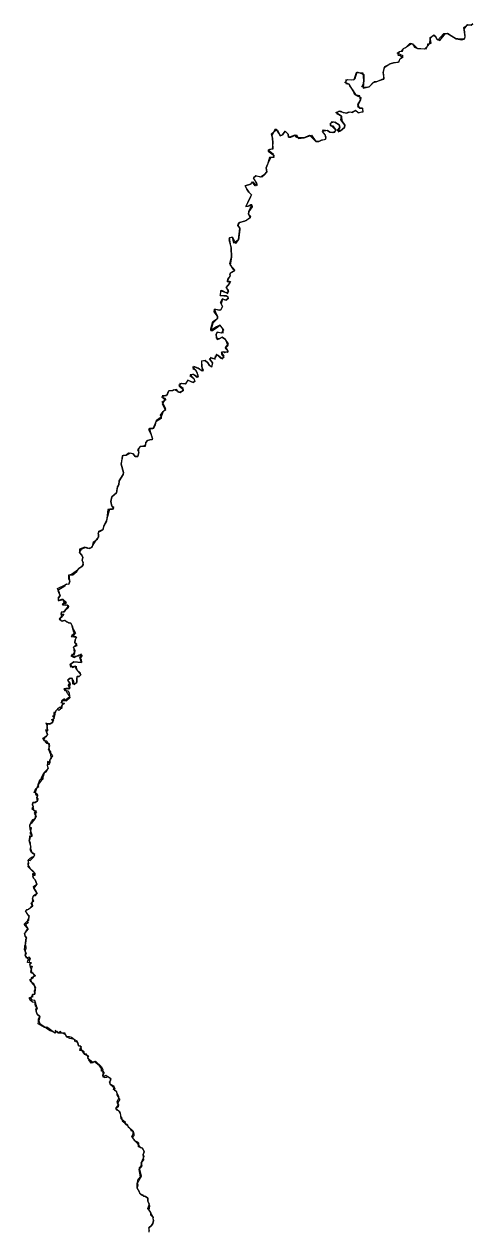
# Model space of a CAD drawing. Extents: x -74 to -34.8, y -33.8 to 5.3.
# Drawn here: x -53.251 to -52.822, y -17.912 to -16.757 of the extents above; entities that cross this region are included whole.
import ezdxf

# ---------------------------------------------------------------- set-up
doc = ezdxf.new("R2010")
doc.units = 0
doc.header["$LTSCALE"] = 2
doc.layers.add('UFEBRASIL', color=7, linetype='Continuous')

msp = doc.modelspace()

# ---------------------------------------------------------------- linework, layer by layer
at = {"layer": 'UFEBRASIL'}
for points in [[(-53.1311, -17.9124), (-53.1317, -17.9098), (-53.1292, -17.9076), (-53.128, -17.9059), (-53.1274, -17.9029), (-53.1276, -17.9), (-53.1298, -17.8978), (-53.13, -17.8958), (-53.1303, -17.8946), (-53.1327, -17.8913), (-53.1313, -17.8872), (-53.1327, -17.8844), (-53.1328, -17.8814), (-53.1349, -17.88), (-53.1388, -17.8787), (-53.1405, -17.8771), (-53.1407, -17.8754), (-53.143, -17.8717), (-53.1429, -17.8673), (-53.1423, -17.8668), (-53.1412, -17.8644), (-53.1389, -17.8604), (-53.1409, -17.8525), (-53.1384, -17.8499), (-53.1385, -17.847), (-53.1367, -17.8449), (-53.1373, -17.8397), (-53.1364, -17.8371), (-53.1369, -17.8353), (-53.138, -17.8335), (-53.1418, -17.8325), (-53.1413, -17.829), (-53.1435, -17.8276), (-53.1452, -17.8266), (-53.1463, -17.8251), (-53.148, -17.8226), (-53.1469, -17.8198), (-53.1467, -17.8173), (-53.1484, -17.8174), (-53.1495, -17.8156), (-53.152, -17.8127), (-53.1545, -17.8103), (-53.1542, -17.8092), (-53.1576, -17.8062), (-53.1573, -17.8048), (-53.1587, -17.8036), (-53.1588, -17.8017), (-53.1607, -17.7978), (-53.1623, -17.7973), (-53.1635, -17.7955), (-53.161, -17.7921), (-53.1617, -17.7906), (-53.1622, -17.7891), (-53.1607, -17.7857), (-53.1606, -17.7843), (-53.1617, -17.7818), (-53.1628, -17.7793), (-53.1656, -17.7773), (-53.1648, -17.7746), (-53.1689, -17.7724), (-53.169, -17.7695), (-53.1682, -17.7673), (-53.1695, -17.7662), (-53.1718, -17.7651), (-53.173, -17.7642), (-53.1756, -17.7658), (-53.1759, -17.7636), (-53.1749, -17.7601), (-53.1771, -17.7598), (-53.1772, -17.7572), (-53.179, -17.7548), (-53.1843, -17.7505), (-53.1855, -17.7519), (-53.1871, -17.7521), (-53.1893, -17.7491), (-53.1903, -17.7461), (-53.1893, -17.7456), (-53.1933, -17.7439), (-53.1939, -17.7414), (-53.1962, -17.7399), (-53.1978, -17.7385), (-53.1963, -17.7388), (-53.197, -17.7359), (-53.1992, -17.7356), (-53.1998, -17.7329), (-53.2016, -17.7316), (-53.2024, -17.7317), (-53.203, -17.7296), (-53.2074, -17.7285), (-53.21, -17.7272), (-53.2117, -17.7247), (-53.2119, -17.7235), (-53.2156, -17.7231), (-53.2165, -17.722), (-53.219, -17.7233), (-53.2214, -17.7208), (-53.2218, -17.7236), (-53.2233, -17.7221), (-53.2273, -17.7195), (-53.2295, -17.7179), (-53.2317, -17.7181), (-53.2378, -17.7145), (-53.2375, -17.7128), (-53.2375, -17.7098), (-53.2361, -17.7074), (-53.2386, -17.7053), (-53.2399, -17.7004), (-53.2391, -17.6985), (-53.2398, -17.6963), (-53.24, -17.695), (-53.2411, -17.6921), (-53.2431, -17.6919), (-53.2449, -17.6901), (-53.2446, -17.6889), (-53.2427, -17.6884), (-53.2432, -17.6864), (-53.241, -17.6863), (-53.2414, -17.6827), (-53.2401, -17.6803), (-53.2418, -17.6763), (-53.2446, -17.6748), (-53.2458, -17.6724), (-53.2427, -17.6702), (-53.2412, -17.6679), (-53.2425, -17.6663), (-53.2452, -17.6645), (-53.2438, -17.6634), (-53.2452, -17.6602), (-53.2458, -17.6576), (-53.2441, -17.6563), (-53.2479, -17.6557), (-53.2478, -17.6538), (-53.2455, -17.6518), (-53.2463, -17.6507), (-53.2489, -17.6516), (-53.2501, -17.649), (-53.2495, -17.6464), (-53.2507, -17.6434), (-53.2505, -17.6413), (-53.2506, -17.6397), (-53.2495, -17.6375), (-53.2488, -17.6323), (-53.2501, -17.6307), (-53.2508, -17.6281), (-53.2498, -17.6271), (-53.2475, -17.6239), (-53.2483, -17.6226), (-53.2512, -17.6191), (-53.2485, -17.6167), (-53.2467, -17.6153), (-53.2464, -17.6118), (-53.2477, -17.6098), (-53.2498, -17.6063), (-53.2487, -17.605), (-53.2467, -17.6047), (-53.2432, -17.6009), (-53.2434, -17.5979), (-53.242, -17.5967), (-53.2433, -17.5948), (-53.2422, -17.5919), (-53.2404, -17.5917), (-53.2387, -17.5899), (-53.2418, -17.5845), (-53.2422, -17.583), (-53.2392, -17.5809), (-53.2408, -17.5768), (-53.2421, -17.5752), (-53.2429, -17.5731), (-53.2422, -17.5721), (-53.2406, -17.5723), (-53.2406, -17.5706), (-53.2436, -17.5682), (-53.2472, -17.5643), (-53.2466, -17.5608), (-53.2473, -17.5578), (-53.2455, -17.558), (-53.2424, -17.5551), (-53.2411, -17.5528), (-53.2431, -17.5513), (-53.2441, -17.5489), (-53.245, -17.5461), (-53.2444, -17.5457), (-53.2464, -17.5391), (-53.2457, -17.5386), (-53.2451, -17.5354), (-53.2431, -17.5341), (-53.2451, -17.533), (-53.2452, -17.5318), (-53.2442, -17.5268), (-53.2459, -17.5261), (-53.2454, -17.5232), (-53.2442, -17.5209), (-53.2427, -17.519), (-53.2406, -17.5179), (-53.24, -17.5144), (-53.24, -17.513), (-53.2395, -17.511), (-53.2417, -17.5104), (-53.2427, -17.5065), (-53.2433, -17.5047), (-53.2429, -17.5026), (-53.2408, -17.5026), (-53.2385, -17.5011), (-53.2392, -17.4977), (-53.2383, -17.4961), (-53.2381, -17.4953), (-53.2408, -17.4932), (-53.2416, -17.4929), (-53.2399, -17.4891), (-53.2372, -17.4873), (-53.2379, -17.4854), (-53.2362, -17.481), (-53.2339, -17.4794), (-53.2348, -17.4793), (-53.2333, -17.4765), (-53.2325, -17.4743), (-53.2301, -17.4731), (-53.2283, -17.4699), (-53.2289, -17.4661), (-53.227, -17.4659), (-53.2273, -17.4643), (-53.2264, -17.4646), (-53.2263, -17.461), (-53.2249, -17.4604), (-53.2257, -17.4572), (-53.2256, -17.454), (-53.2279, -17.4521), (-53.2267, -17.4479), (-53.2282, -17.4459), (-53.2295, -17.444), (-53.2317, -17.4437), (-53.2334, -17.4409), (-53.2299, -17.4394), (-53.229, -17.4376), (-53.2295, -17.4359), (-53.2303, -17.433), (-53.2284, -17.4339), (-53.2293, -17.4317), (-53.2289, -17.4269), (-53.226, -17.427), (-53.2237, -17.425), (-53.2229, -17.4233), (-53.2249, -17.4233), (-53.2221, -17.422), (-53.2229, -17.4195), (-53.2219, -17.4198), (-53.2213, -17.4161), (-53.221, -17.4148), (-53.2193, -17.4131), (-53.218, -17.4143), (-53.2165, -17.413), (-53.2159, -17.4115), (-53.2148, -17.409), (-53.2126, -17.4077), (-53.2148, -17.4076), (-53.2162, -17.4072), (-53.214, -17.4048), (-53.2122, -17.405), (-53.2107, -17.4054), (-53.2075, -17.4024), (-53.2078, -17.4003), (-53.209, -17.3989), (-53.2097, -17.3982), (-53.2109, -17.395), (-53.2115, -17.3935), (-53.2106, -17.3931), (-53.2075, -17.3932), (-53.2088, -17.3909), (-53.2088, -17.3901), (-53.2072, -17.388), (-53.2096, -17.3856), (-53.2066, -17.3832), (-53.2042, -17.3853), (-53.2033, -17.39), (-53.2005, -17.3869), (-53.2005, -17.3821), (-53.1986, -17.3818), (-53.1969, -17.3805), (-53.1974, -17.3789), (-53.201, -17.3752), (-53.2025, -17.372), (-53.2065, -17.3729), (-53.207, -17.3703), (-53.2035, -17.3678), (-53.1964, -17.3685), (-53.1977, -17.3647), (-53.198, -17.3637), (-53.1963, -17.3605), (-53.1995, -17.3626), (-53.204, -17.3628), (-53.2055, -17.3606), (-53.2031, -17.3608), (-53.2025, -17.3574), (-53.2038, -17.3538), (-53.2007, -17.3509), (-53.2026, -17.3497), (-53.2024, -17.3468), (-53.2012, -17.3444), (-53.2055, -17.3424), (-53.2024, -17.3414), (-53.2037, -17.3395), (-53.2048, -17.335), (-53.2051, -17.3333), (-53.2066, -17.331), (-53.2085, -17.3308), (-53.2102, -17.3295), (-53.2128, -17.3282), (-53.2156, -17.329), (-53.2168, -17.3263), (-53.2152, -17.3243), (-53.2158, -17.3222), (-53.2155, -17.3202), (-53.2127, -17.3193), (-53.2088, -17.3146), (-53.2101, -17.3137), (-53.2114, -17.3141), (-53.2144, -17.3133), (-53.2129, -17.3112), (-53.2107, -17.311), (-53.214, -17.3081), (-53.2156, -17.3082), (-53.2184, -17.3093), (-53.2182, -17.3064), (-53.2166, -17.3044), (-53.2175, -17.3019), (-53.2193, -17.2977), (-53.212, -17.2941), (-53.2105, -17.2931), (-53.2084, -17.2934), (-53.2074, -17.2905), (-53.2077, -17.2869), (-53.208, -17.2845), (-53.2045, -17.2845), (-53.2007, -17.2814), (-53.1988, -17.2784), (-53.1959, -17.2766), (-53.1945, -17.2733), (-53.1958, -17.2706), (-53.1951, -17.2679), (-53.1959, -17.2658), (-53.1983, -17.2632), (-53.1964, -17.2599), (-53.192, -17.2582), (-53.1888, -17.2592), (-53.1859, -17.2577), (-53.1847, -17.253), (-53.1809, -17.2505), (-53.1801, -17.2482), (-53.18, -17.2461), (-53.1797, -17.2429), (-53.1753, -17.2409), (-53.1748, -17.2379), (-53.1721, -17.2319), (-53.1693, -17.2214), (-53.1658, -17.2215), (-53.1652, -17.2201), (-53.1674, -17.2189), (-53.1683, -17.2145), (-53.1673, -17.21), (-53.1629, -17.2062), (-53.1618, -17.2002), (-53.1607, -17.1984), (-53.1602, -17.1946), (-53.1563, -17.1886), (-53.1561, -17.1865), (-53.1583, -17.1786), (-53.1563, -17.17), (-53.1535, -17.17), (-53.1498, -17.1678), (-53.147, -17.1686), (-53.1448, -17.1714), (-53.1424, -17.1711), (-53.1414, -17.1674), (-53.1414, -17.1638), (-53.1402, -17.1617), (-53.1349, -17.1603), (-53.1348, -17.1577), (-53.1331, -17.156), (-53.1308, -17.1553), (-53.1281, -17.1546), (-53.1289, -17.1518), (-53.1313, -17.144), (-53.1271, -17.1442), (-53.1254, -17.1409), (-53.1244, -17.1363), (-53.1201, -17.1333), (-53.1208, -17.1317), (-53.1183, -17.1282), (-53.1155, -17.1257), (-53.1191, -17.119), (-53.1156, -17.1168), (-53.1161, -17.1157), (-53.1193, -17.1143), (-53.1173, -17.1132), (-53.1139, -17.1118), (-53.1126, -17.1085), (-53.1093, -17.1081), (-53.1076, -17.1072), (-53.1045, -17.1088), (-53.102, -17.11), (-53.0988, -17.1076), (-53.099, -17.106), (-53.1032, -17.1028), (-53.1007, -17.101), (-53.096, -17.1014), (-53.0945, -17.0981), (-53.0889, -17.1005), (-53.0877, -17.0986), (-53.0887, -17.0966), (-53.0923, -17.0926), (-53.0894, -17.0925), (-53.0848, -17.0951), (-53.0847, -17.0937), (-53.0858, -17.0906), (-53.0873, -17.0882), (-53.0901, -17.0854), (-53.0871, -17.0856), (-53.0836, -17.0873), (-53.0807, -17.0893), (-53.0796, -17.0889), (-53.081, -17.0852), (-53.0812, -17.0795), (-53.0778, -17.0794), (-53.0753, -17.0814), (-53.0737, -17.0841), (-53.0712, -17.0852), (-53.0708, -17.0815), (-53.0738, -17.0776), (-53.0715, -17.0767), (-53.0685, -17.0782), (-53.0682, -17.0748), (-53.0656, -17.0742), (-53.0614, -17.0776), (-53.0599, -17.0752), (-53.0622, -17.0714), (-53.0601, -17.0709), (-53.059, -17.0716), (-53.056, -17.0704), (-53.0565, -17.0692), (-53.0585, -17.0661), (-53.0557, -17.0634), (-53.0584, -17.0591), (-53.0618, -17.057), (-53.0645, -17.0586), (-53.0672, -17.0579), (-53.067, -17.0568), (-53.0675, -17.0545), (-53.0665, -17.0523), (-53.0608, -17.0529), (-53.0609, -17.0488), (-53.0638, -17.0456), (-53.0671, -17.047), (-53.0725, -17.0506), (-53.0725, -17.0491), (-53.0705, -17.0421), (-53.066, -17.039), (-53.066, -17.0368), (-53.0693, -17.0328), (-53.069, -17.03), (-53.063, -17.0308), (-53.0612, -17.0276), (-53.0627, -17.0252), (-53.0633, -17.0237), (-53.0615, -17.0203), (-53.0575, -17.0216), (-53.0556, -17.0194), (-53.0579, -17.0173), (-53.0637, -17.017), (-53.0624, -17.012), (-53.0561, -17.015), (-53.0557, -17.0119), (-53.058, -17.0094), (-53.0545, -17.0056), (-53.0549, -17.0034), (-53.0569, -17.0036), (-53.0549, -17.0003), (-53.054, -16.9982), (-53.0538, -16.9955), (-53.0499, -16.9928), (-53.0512, -16.9919), (-53.0542, -16.9865), (-53.0527, -16.9802), (-53.0532, -16.9714), (-53.0545, -16.9618), (-53.0517, -16.9613), (-53.051, -16.9628), (-53.0486, -16.9672), (-53.0462, -16.9637), (-53.0449, -16.9525), (-53.0467, -16.95), (-53.0465, -16.9487), (-53.045, -16.9473), (-53.0402, -16.9459), (-53.0382, -16.9449), (-53.0341, -16.9413), (-53.0365, -16.9392), (-53.036, -16.9365), (-53.0333, -16.9304), (-53.0344, -16.9302), (-53.0368, -16.9316), (-53.0391, -16.9317), (-53.0348, -16.924), (-53.0337, -16.9208), (-53.0362, -16.9182), (-53.0382, -16.9152), (-53.0396, -16.912), (-53.0344, -16.9105), (-53.0322, -16.9082), (-53.0292, -16.9122), (-53.0283, -16.9101), (-53.0318, -16.9045), (-53.0293, -16.9025), (-53.0236, -16.9033), (-53.021, -16.9012), (-53.0189, -16.8987), (-53.0197, -16.8948), (-53.0183, -16.8915), (-53.0148, -16.8845), (-53.0119, -16.8846), (-53.0127, -16.8819), (-53.0175, -16.8778), (-53.0161, -16.8769), (-53.0129, -16.8765), (-53.0131, -16.8709), (-53.0136, -16.8663), (-53.0144, -16.8624), (-53.0097, -16.8582), (-53.0086, -16.8588), (-53.0062, -16.8642), (-53.0038, -16.8631), (-53.0015, -16.8597), (-52.9985, -16.8626), (-52.9983, -16.8655), (-52.9961, -16.8654), (-52.991, -16.8633), (-52.9886, -16.8668), (-52.9833, -16.866), (-52.9763, -16.8635), (-52.9721, -16.8697), (-52.9692, -16.8697), (-52.9666, -16.8684), (-52.9629, -16.8672), (-52.9622, -16.8659), (-52.9631, -16.8631), (-52.9657, -16.8599), (-52.9647, -16.8585), (-52.961, -16.859), (-52.9585, -16.8605), (-52.9539, -16.8608), (-52.9528, -16.8587), (-52.9566, -16.8549), (-52.9583, -16.8531), (-52.9562, -16.8504), (-52.9538, -16.851), (-52.9497, -16.8536), (-52.9491, -16.8558), (-52.9506, -16.8604), (-52.9484, -16.8595), (-52.9446, -16.8563), (-52.9442, -16.8541), (-52.9481, -16.8488), (-52.9474, -16.8453), (-52.953, -16.8419), (-52.9488, -16.8402), (-52.946, -16.8418), (-52.9423, -16.8426), (-52.9395, -16.8411), (-52.9374, -16.8419), (-52.9339, -16.84), (-52.9315, -16.8421), (-52.9267, -16.841), (-52.9275, -16.8378), (-52.9298, -16.8376), (-52.9319, -16.8343), (-52.9293, -16.8299), (-52.93, -16.826), (-52.9346, -16.825), (-52.9364, -16.8212), (-52.9401, -16.8148), (-52.9444, -16.8132), (-52.9416, -16.8103), (-52.9357, -16.8105), (-52.9345, -16.8094), (-52.9326, -16.8029), (-52.9262, -16.8053), (-52.926, -16.8111), (-52.9264, -16.814), (-52.9266, -16.8184), (-52.921, -16.8172), (-52.916, -16.8121), (-52.9135, -16.8122), (-52.907, -16.8091), (-52.9068, -16.8071), (-52.9075, -16.8034), (-52.906, -16.7979), (-52.9009, -16.7951), (-52.8977, -16.7942), (-52.8924, -16.7934), (-52.8915, -16.7908), (-52.8885, -16.7875), (-52.8943, -16.7851), (-52.8919, -16.7835), (-52.889, -16.7831), (-52.8885, -16.7809), (-52.8861, -16.7797), (-52.8805, -16.7757), (-52.8795, -16.776), (-52.8775, -16.7793), (-52.8747, -16.7806), (-52.8663, -16.7808), (-52.8652, -16.7784), (-52.8631, -16.7762), (-52.8618, -16.7753), (-52.8625, -16.7699), (-52.859, -16.7679), (-52.8573, -16.7694), (-52.8563, -16.7717), (-52.8534, -16.7729), (-52.848, -16.7661), (-52.846, -16.7663), (-52.8376, -16.7712), (-52.8324, -16.7723), (-52.8302, -16.7715), (-52.8291, -16.7692), (-52.8303, -16.7604), (-52.827, -16.7579), (-52.8233, -16.7581), (-52.8217, -16.7568)], [(-52.8217, -16.7568), (-52.8233, -16.7581), (-52.827, -16.7579), (-52.8277, -16.7584), (-52.8303, -16.7621), (-52.8299, -16.7642), (-52.8293, -16.7696), (-52.8302, -16.7715), (-52.8337, -16.7717), (-52.8385, -16.7708), (-52.8425, -16.7684), (-52.846, -16.7663), (-52.8498, -16.7666), (-52.8552, -16.7725), (-52.8563, -16.7717), (-52.8573, -16.7694), (-52.859, -16.7679), (-52.8607, -16.7689), (-52.8629, -16.7713), (-52.8631, -16.7762), (-52.865, -16.7763), (-52.8652, -16.7784), (-52.8679, -16.7812), (-52.8747, -16.7806), (-52.878, -16.7774), (-52.8812, -16.7758), (-52.8823, -16.7761), (-52.8863, -16.7799), (-52.8885, -16.7809), (-52.8906, -16.7833), (-52.8924, -16.7838), (-52.8937, -16.7868), (-52.8912, -16.7871), (-52.8889, -16.789), (-52.8915, -16.7908), (-52.8933, -16.7939), (-52.8944, -16.794), (-52.8977, -16.7942), (-52.9009, -16.7951), (-52.9071, -16.7993), (-52.9075, -16.8034), (-52.907, -16.8091), (-52.9077, -16.8103), (-52.9113, -16.8115), (-52.9145, -16.8127), (-52.9172, -16.8133), (-52.9174, -16.8135), (-52.921, -16.8172), (-52.9238, -16.8178), (-52.9279, -16.8171), (-52.9264, -16.814), (-52.926, -16.8111), (-52.9268, -16.8042), (-52.9333, -16.8039), (-52.9357, -16.8105), (-52.9376, -16.8108), (-52.9432, -16.8106), (-52.9434, -16.8139), (-52.9401, -16.8148), (-52.9398, -16.8163), (-52.9364, -16.8212), (-52.9336, -16.8253), (-52.929, -16.8274), (-52.9293, -16.8299), (-52.9322, -16.8358), (-52.9298, -16.8376), (-52.9275, -16.8378), (-52.927, -16.8416), (-52.9315, -16.8421), (-52.934, -16.84), (-52.9379, -16.8417), (-52.9403, -16.8416), (-52.943, -16.8424), (-52.946, -16.8418), (-52.9504, -16.8409), (-52.9522, -16.8429), (-52.9491, -16.8445), (-52.9474, -16.8453), (-52.9473, -16.8499), (-52.9442, -16.8541), (-52.9446, -16.8563), (-52.9484, -16.8595), (-52.9518, -16.8592), (-52.9491, -16.8558), (-52.9497, -16.8536), (-52.9538, -16.851), (-52.9576, -16.8517), (-52.9583, -16.8543), (-52.9558, -16.8547), (-52.9528, -16.8587), (-52.9557, -16.8613), (-52.9585, -16.8605), (-52.961, -16.859), (-52.9657, -16.8599), (-52.965, -16.8612), (-52.9631, -16.8631), (-52.9629, -16.8672), (-52.9641, -16.868), (-52.9666, -16.8684), (-52.9692, -16.8697), (-52.9725, -16.8692), (-52.9781, -16.8636), (-52.9784, -16.8637), (-52.9833, -16.866), (-52.9903, -16.8659), (-52.9922, -16.8634), (-52.9973, -16.8655), (-52.9983, -16.8655), (-52.9985, -16.8626), (-53.0015, -16.8597), (-53.0026, -16.8613), (-53.0038, -16.8631), (-53.0062, -16.8642), (-53.0073, -16.8617), (-53.0097, -16.8582), (-53.0113, -16.858), (-53.014, -16.8643), (-53.0136, -16.8663), (-53.0131, -16.8709), (-53.0137, -16.8769), (-53.0175, -16.8778), (-53.0178, -16.8789), (-53.0119, -16.883), (-53.0136, -16.885), (-53.0163, -16.8849), (-53.0183, -16.8915), (-53.0197, -16.8948), (-53.0189, -16.8987), (-53.021, -16.9012), (-53.0251, -16.9038), (-53.0293, -16.9025), (-53.0318, -16.9045), (-53.0281, -16.9113), (-53.0302, -16.9119), (-53.0331, -16.9083), (-53.0344, -16.9105), (-53.0396, -16.912), (-53.0382, -16.9152), (-53.0362, -16.9182), (-53.0337, -16.9208), (-53.0362, -16.9254), (-53.0391, -16.9317), (-53.0368, -16.9316), (-53.0333, -16.9304), (-53.0329, -16.9322), (-53.036, -16.9365), (-53.0365, -16.9392), (-53.0348, -16.9427), (-53.0382, -16.9449), (-53.0402, -16.9459), (-53.045, -16.9473), (-53.0467, -16.95), (-53.0449, -16.9525), (-53.0447, -16.9539), (-53.0462, -16.9637), (-53.0505, -16.9669), (-53.0517, -16.9613), (-53.0545, -16.9618), (-53.0552, -16.9634), (-53.0532, -16.9714), (-53.0527, -16.9802), (-53.054, -16.988), (-53.0499, -16.9928), (-53.0503, -16.9939), (-53.0547, -16.9964), (-53.054, -16.9982), (-53.0566, -17.0014), (-53.0569, -17.0036), (-53.0536, -17.0038), (-53.0545, -17.0056), (-53.058, -17.0094), (-53.0555, -17.0137), (-53.058, -17.0145), (-53.0634, -17.0126), (-53.0637, -17.017), (-53.0566, -17.0178), (-53.0559, -17.0203), (-53.059, -17.0215), (-53.0615, -17.0203), (-53.0627, -17.0252), (-53.0612, -17.0276), (-53.063, -17.0308), (-53.0642, -17.0313), (-53.069, -17.03), (-53.0676, -17.0339), (-53.066, -17.0368), (-53.066, -17.039), (-53.0706, -17.0436), (-53.0725, -17.0506), (-53.071, -17.0505), (-53.0658, -17.047), (-53.0638, -17.0456), (-53.0604, -17.0502), (-53.0626, -17.053), (-53.0665, -17.0523), (-53.0675, -17.0545), (-53.0672, -17.0579), (-53.0666, -17.0592), (-53.0645, -17.0586), (-53.0618, -17.057), (-53.0584, -17.0591), (-53.0562, -17.0653), (-53.0587, -17.0676), (-53.056, -17.0704), (-53.0569, -17.0718), (-53.0601, -17.0709), (-53.0622, -17.0714), (-53.0623, -17.0732), (-53.06, -17.0765), (-53.0629, -17.0774), (-53.0672, -17.0734), (-53.068, -17.0766), (-53.0703, -17.0777), (-53.0728, -17.0766), (-53.0733, -17.0788), (-53.0708, -17.0815), (-53.072, -17.0857), (-53.0737, -17.0841), (-53.0753, -17.0814), (-53.0778, -17.0794), (-53.0816, -17.0799), (-53.081, -17.0852), (-53.0807, -17.0893), (-53.0818, -17.0888), (-53.0848, -17.0866), (-53.0889, -17.0851), (-53.0897, -17.0872), (-53.0873, -17.0882), (-53.0858, -17.0906), (-53.0848, -17.0951), (-53.0859, -17.0956), (-53.0894, -17.0925), (-53.0926, -17.0938), (-53.0887, -17.0966), (-53.0879, -17.0995), (-53.0902, -17.1003), (-53.0945, -17.0981), (-53.0971, -17.102), (-53.1022, -17.1014), (-53.1027, -17.1038), (-53.0988, -17.1076), (-53.0998, -17.1087), (-53.103, -17.11), (-53.1053, -17.1071), (-53.1093, -17.1081), (-53.1126, -17.1085), (-53.1136, -17.1097), (-53.115, -17.113), (-53.1191, -17.1132), (-53.1183, -17.1157), (-53.1156, -17.1168), (-53.1171, -17.1181), (-53.119, -17.1207), (-53.1159, -17.1269), (-53.1183, -17.1282), (-53.1201, -17.1333), (-53.1201, -17.135), (-53.1253, -17.138), (-53.1268, -17.1419), (-53.1279, -17.1446), (-53.1322, -17.1455), (-53.1289, -17.1518), (-53.1287, -17.1554), (-53.1308, -17.1553), (-53.1331, -17.156), (-53.1348, -17.1577), (-53.1355, -17.1616), (-53.1402, -17.1617), (-53.1427, -17.1648), (-53.1414, -17.1674), (-53.1424, -17.1711), (-53.1448, -17.1714), (-53.147, -17.1686), (-53.1514, -17.1682), (-53.1535, -17.17), (-53.1574, -17.1706), (-53.1583, -17.1786), (-53.1561, -17.1865), (-53.1563, -17.1886), (-53.1602, -17.1946), (-53.1607, -17.1984), (-53.1622, -17.2017), (-53.1629, -17.2062), (-53.1673, -17.21), (-53.1683, -17.2145), (-53.1674, -17.2189), (-53.1658, -17.2215), (-53.1671, -17.222), (-53.1712, -17.2221), (-53.1725, -17.2335), (-53.1748, -17.2379), (-53.1762, -17.2417), (-53.1808, -17.2443), (-53.18, -17.2461), (-53.1801, -17.2482), (-53.1827, -17.2513), (-53.1847, -17.2549), (-53.1872, -17.2587), (-53.1907, -17.2592), (-53.1932, -17.258), (-53.1981, -17.26), (-53.1983, -17.2632), (-53.1959, -17.2658), (-53.1951, -17.2679), (-53.1958, -17.2706), (-53.1948, -17.2749), (-53.1959, -17.2766), (-53.1988, -17.2784), (-53.2023, -17.2816), (-53.2058, -17.2842), (-53.2087, -17.285), (-53.2089, -17.2883), (-53.2074, -17.2905), (-53.2084, -17.2934), (-53.212, -17.2941), (-53.2123, -17.2955), (-53.2191, -17.2997), (-53.2178, -17.3027), (-53.2166, -17.3045), (-53.2187, -17.3072), (-53.2187, -17.309), (-53.2177, -17.3092), (-53.214, -17.3081), (-53.2137, -17.3094), (-53.211, -17.3126), (-53.2146, -17.3124), (-53.2144, -17.3133), (-53.2101, -17.3137), (-53.2088, -17.3146), (-53.2092, -17.3162), (-53.2119, -17.3186), (-53.2131, -17.3202), (-53.2158, -17.3202), (-53.2157, -17.3222), (-53.2133, -17.3224), (-53.2158, -17.3255), (-53.2176, -17.3269), (-53.2147, -17.3289), (-53.2122, -17.328), (-53.2102, -17.3295), (-53.2066, -17.331), (-53.2051, -17.3333), (-53.2046, -17.3356), (-53.204, -17.3369), (-53.2022, -17.3403), (-53.204, -17.3412), (-53.2061, -17.3435), (-53.2012, -17.3444), (-53.2024, -17.3468), (-53.2026, -17.3497), (-53.2007, -17.3527), (-53.2038, -17.3538), (-53.2032, -17.3585), (-53.2046, -17.3613), (-53.2064, -17.3622), (-53.2033, -17.3636), (-53.1985, -17.3611), (-53.1956, -17.3616), (-53.1977, -17.3647), (-53.1967, -17.3656), (-53.1964, -17.3685), (-53.2035, -17.3678), (-53.207, -17.3703), (-53.205, -17.3732), (-53.2015, -17.3719), (-53.201, -17.3752), (-53.1969, -17.3805), (-53.1986, -17.3818), (-53.2005, -17.3821), (-53.2011, -17.3839), (-53.2012, -17.3883), (-53.2046, -17.3892), (-53.2048, -17.3838), (-53.2081, -17.3838), (-53.2096, -17.3856), (-53.207, -17.3892), (-53.2077, -17.3911), (-53.2075, -17.3932), (-53.2085, -17.3942), (-53.2115, -17.3935), (-53.2133, -17.3937), (-53.2122, -17.3954), (-53.2091, -17.3957), (-53.2082, -17.3978), (-53.2078, -17.4003), (-53.2075, -17.4024), (-53.2087, -17.4024), (-53.2122, -17.405), (-53.2127, -17.4033), (-53.2155, -17.4052), (-53.2148, -17.4076), (-53.2126, -17.4077), (-53.2148, -17.409), (-53.2155, -17.4129), (-53.2167, -17.4114), (-53.2174, -17.4115), (-53.2193, -17.4131), (-53.221, -17.4148), (-53.2213, -17.4161), (-53.2227, -17.4165), (-53.2229, -17.4195), (-53.2239, -17.42), (-53.2221, -17.422), (-53.2245, -17.4236), (-53.2237, -17.425), (-53.224, -17.4263), (-53.227, -17.428), (-53.2304, -17.4267), (-53.2295, -17.4284), (-53.2287, -17.4332), (-53.2287, -17.4338), (-53.2303, -17.433), (-53.229, -17.4376), (-53.2302, -17.4391), (-53.2313, -17.4398), (-53.2321, -17.4418), (-53.2311, -17.4445), (-53.2297, -17.4459), (-53.2272, -17.446), (-53.2276, -17.4489), (-53.2272, -17.4531), (-53.2268, -17.4546), (-53.226, -17.4555), (-53.224, -17.458), (-53.2263, -17.461), (-53.2269, -17.4627), (-53.2273, -17.4643), (-53.2288, -17.4632), (-53.2289, -17.4661), (-53.2292, -17.4668), (-53.2283, -17.4699), (-53.2317, -17.4734), (-53.2323, -17.4756), (-53.2329, -17.4776), (-53.2334, -17.4776), (-53.2334, -17.4804), (-53.2345, -17.4812), (-53.2357, -17.4825), (-53.2379, -17.4854), (-53.2388, -17.4878), (-53.2396, -17.4903), (-53.2408, -17.4932), (-53.2403, -17.4945), (-53.2384, -17.4962), (-53.2392, -17.4977), (-53.2382, -17.4992), (-53.2385, -17.5011), (-53.2408, -17.5026), (-53.2429, -17.5026), (-53.2433, -17.5047), (-53.2427, -17.5065), (-53.2438, -17.5083), (-53.2417, -17.5104), (-53.2393, -17.5127), (-53.2411, -17.5118), (-53.2415, -17.5129), (-53.2398, -17.516), (-53.2406, -17.5179), (-53.2427, -17.5201), (-53.244, -17.5225), (-53.2462, -17.5242), (-53.2459, -17.5277), (-53.2441, -17.5326), (-53.2439, -17.535), (-53.2461, -17.535), (-53.2464, -17.5391), (-53.2453, -17.5408), (-53.245, -17.5467), (-53.2458, -17.5476), (-53.2446, -17.5499), (-53.2413, -17.5519), (-53.242, -17.5544), (-53.2441, -17.5552), (-53.2473, -17.5578), (-53.2474, -17.5589), (-53.2476, -17.5623), (-53.2457, -17.5654), (-53.2422, -17.5688), (-53.2412, -17.5725), (-53.2417, -17.5709), (-53.2431, -17.5708), (-53.2429, -17.5731), (-53.2421, -17.5752), (-53.2408, -17.5768), (-53.2392, -17.5809), (-53.2418, -17.5845), (-53.2405, -17.5859), (-53.2387, -17.5899), (-53.2422, -17.5919), (-53.2429, -17.5925), (-53.2433, -17.5948), (-53.2434, -17.5979), (-53.2447, -17.5993), (-53.2429, -17.6018), (-53.2467, -17.6047), (-53.2498, -17.6063), (-53.2492, -17.608), (-53.2465, -17.611), (-53.247, -17.6135), (-53.2483, -17.6158), (-53.2475, -17.6177), (-53.25, -17.6194), (-53.2475, -17.6239), (-53.2489, -17.625), (-53.2508, -17.6281), (-53.2501, -17.6307), (-53.2488, -17.6323), (-53.2498, -17.6337), (-53.2503, -17.6379), (-53.2495, -17.6412), (-53.2495, -17.6424), (-53.2506, -17.6453), (-53.2494, -17.6471), (-53.2501, -17.649), (-53.2481, -17.6522), (-53.2455, -17.6518), (-53.2456, -17.6529), (-53.2463, -17.6547), (-53.2457, -17.657), (-53.2457, -17.6595), (-53.2434, -17.6595), (-53.2452, -17.6645), (-53.2449, -17.6654), (-53.2425, -17.6663), (-53.2403, -17.6685), (-53.2445, -17.6706), (-53.2449, -17.6732), (-53.2434, -17.676), (-53.2416, -17.6778), (-53.2408, -17.682), (-53.241, -17.6843), (-53.241, -17.6863), (-53.2432, -17.6864), (-53.2446, -17.6889), (-53.2468, -17.6899), (-53.2459, -17.6913), (-53.2433, -17.6935), (-53.2409, -17.6939), (-53.2411, -17.6956), (-53.2408, -17.6972), (-53.2388, -17.6996), (-53.24, -17.7023), (-53.2386, -17.7053), (-53.2361, -17.7074), (-53.2371, -17.7117), (-53.2362, -17.7143), (-53.2313, -17.7176), (-53.2289, -17.7195), (-53.2264, -17.7209), (-53.2233, -17.7221), (-53.2211, -17.7231), (-53.2198, -17.7214), (-53.219, -17.7233), (-53.2156, -17.7231), (-53.2142, -17.7235), (-53.2117, -17.7247), (-53.2114, -17.7264), (-53.2081, -17.7267), (-53.2059, -17.7274), (-53.203, -17.7296), (-53.2008, -17.7307), (-53.1998, -17.7329), (-53.1992, -17.7356), (-53.197, -17.7359), (-53.1966, -17.7366), (-53.1978, -17.7385), (-53.1983, -17.7397), (-53.1962, -17.7399), (-53.1943, -17.7426), (-53.192, -17.7433), (-53.1903, -17.7461), (-53.1905, -17.7472), (-53.1882, -17.7489), (-53.1853, -17.7514), (-53.1843, -17.7505), (-53.183, -17.7502), (-53.1773, -17.7559), (-53.176, -17.7583), (-53.1765, -17.7605), (-53.1747, -17.7614), (-53.1759, -17.7636), (-53.1746, -17.766), (-53.172, -17.7658), (-53.1707, -17.7651), (-53.1682, -17.7673), (-53.169, -17.7695), (-53.1697, -17.7705), (-53.1689, -17.7724), (-53.1644, -17.7761), (-53.1651, -17.778), (-53.1628, -17.7793), (-53.1625, -17.7827), (-53.1607, -17.7857), (-53.1596, -17.7868), (-53.1617, -17.7906), (-53.161, -17.7921), (-53.1613, -17.794), (-53.1635, -17.7955), (-53.1607, -17.7978), (-53.1597, -17.7987), (-53.1587, -17.8036), (-53.1591, -17.8047), (-53.1576, -17.8062), (-53.1574, -17.8074), (-53.1533, -17.8105), (-53.1527, -17.8108), (-53.1517, -17.8132), (-53.1483, -17.8157), (-53.1467, -17.8173), (-53.1463, -17.8201), (-53.1461, -17.8215), (-53.1478, -17.8233), (-53.1452, -17.8266), (-53.1429, -17.8288), (-53.1419, -17.8308), (-53.1402, -17.833), (-53.138, -17.8335), (-53.1364, -17.8371), (-53.1373, -17.8397), (-53.1367, -17.8415), (-53.1381, -17.8453), (-53.1396, -17.8483), (-53.1386, -17.8507), (-53.1415, -17.854), (-53.14, -17.8612), (-53.1428, -17.8643), (-53.1429, -17.8673), (-53.1423, -17.8689), (-53.143, -17.8717), (-53.1405, -17.8771), (-53.1379, -17.8784), (-53.137, -17.8795), (-53.1349, -17.88), (-53.1328, -17.8814), (-53.1327, -17.8844), (-53.1313, -17.8888), (-53.1319, -17.8931), (-53.13, -17.8958), (-53.1294, -17.8976), (-53.1276, -17.9), (-53.1279, -17.9009), (-53.1274, -17.9029), (-53.128, -17.9059), (-53.1292, -17.9076), (-53.1317, -17.9098), (-53.132, -17.914)]]:
    msp.add_lwpolyline(points, dxfattribs=at)

doc.saveas('drawing.dxf')
